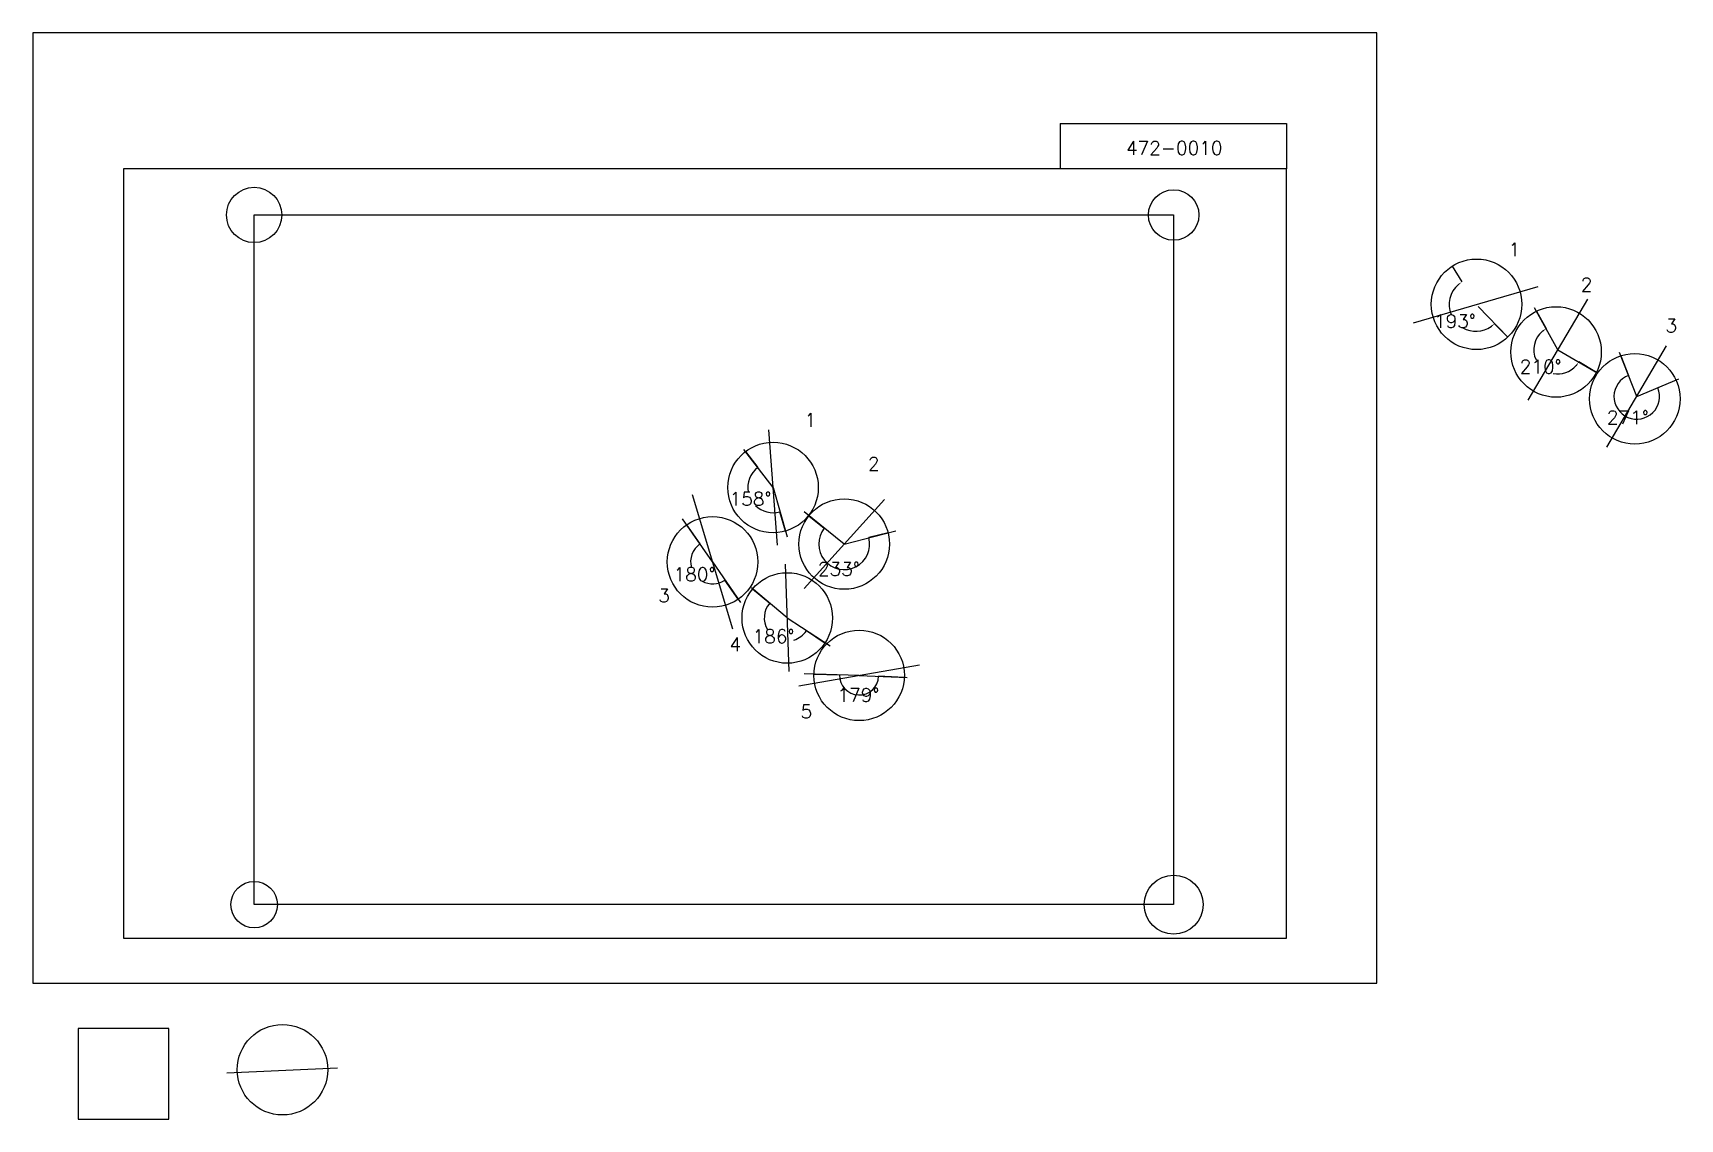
# Model space of a CAD drawing. Extents: x 0 to 1819984, y -150000 to 1050000.
import ezdxf

# ---------------------------------------------------------------- set-up
doc = ezdxf.new("R2010")
doc.units = 0
doc.header["$MEASUREMENT"] = 0
doc.layers.get('0').update_dxf_attribs({"linetype": 'CONTINUOUS'})
doc.layers.get('Defpoints').update_dxf_attribs({"linetype": 'CONTINUOUS'})
for name, color, linetype in [('_0-0_', 7, 'CONTINUOUS'), ('_0-1_V-nasSTD', 7, 'CONTINUOUS'), ('_0-2_番号', 7, 'CONTINUOUS'), ('ADD_LINE', 7, 'CONTINUOUS'), ('文字', 7, 'CONTINUOUS')]:
    doc.layers.add(name, color=color, linetype=linetype)
doc.layers.add('位置合わせ用', color=7, linetype='CONTINUOUS', plot=False)
doc.styles.get("Standard").update_dxf_attribs({"font": 'txt', "height": 15000, "bigfont": 'bigfont.shx'})
doc.dimstyles.get("Standard").update_dxf_attribs({"dimtxt": 0.18, "dimasz": 0.18, "dimexe": 0.18, "dimexo": 0.0625, "dimgap": 0.09, "dimtad": 0, "dimtih": 1, "dimtoh": 1, "dimdec": 4, "dimzin": 0, "dimdsep": 46, "dimtxsty": 'Standard', "dimcen": 0.09, "dimadec": 0, "dimazin": 0, "dimtfac": 1, "dimtdec": 4, "dimtofl": 0, "dimtmove": 0, "dimatfit": 3, "dimfxl": 1, "dimtolj": 1, "dimtzin": 0, "dimarcsym": 0})
picture_1 = doc.add_image_def('image1.jpg', size_in_pixel=(800, 600))

# ---------------------------------------------------------------- blocks, each defined once
blk = doc.blocks.new('-000-CCURVE_ORG002')
at = {"layer": '_0-0_', "color": 5, "linetype": 'Continuous'}
for p, q in [((30, -10), (10, -10)), ((10, -10), (10, -30)), ((30, -30), (30, -10)), ((10, -30), (30, -30))]:
    blk.add_line(p, q, dxfattribs=at)
blk = doc.blocks.new('-008-$$ATRU$$11$$背景色$$色$$0_0_0')
at = {"layer": '_0-2_番号'}
blk.add_blockref('-000-CCURVE_ORG002', (0, 0), dxfattribs=at)
blk = doc.blocks.new('*D27')
at = {"color": 0, "linetype": 'Continuous', "lineweight": -2}
for p, q in [((1568104, 792245), (1578880, 774840)), ((1629640, 714000), (1615070, 728792))]:
    blk.add_line(p, q, dxfattribs=at)
for start, end in [(131.496881, 201.309321), (240.743794, 304.832348)]:
    blk.add_arc((1594392, 749786), 29468, start, end, dxfattribs=at)
at = {"color": 0}
for points in [[(1575365, 771189), (1574370, 772526), (1578880, 774841)], [(1611756, 724957), (1610691, 726240), (1615070, 728792)]]:
    blk.add_solid(points, dxfattribs=at)
at = {"layer": 'Defpoints', "color": 0}
for p in [(1568104, 792245), (1565088, 746690), (1594392, 749786), (1629640, 714000)]:
    blk.add_point(p, dxfattribs=at)
at = {"color": 0, "linetype": 'Continuous', "insert": (1571223, 731578), "char_height": 15000, "attachment_point": 5}
blk.add_mtext('\\A1;193%%d', dxfattribs=at)
blk = doc.blocks.new('*D28')
at = {"color": 0, "linetype": 'Continuous', "lineweight": -2}
for p, q in [((1661270, 742552), (1672046, 723311)), ((1727583, 674939), (1708054, 686470))]:
    blk.add_line(p, q, dxfattribs=at)
for start, end in [(130.005432, 204.698825), (258.553097, 318.68482)]:
    blk.add_arc((1685082, 700035), 26678, start, end, dxfattribs=at)
at = {"color": 0}
for points in [[(1668405, 719784), (1667458, 721156), (1672046, 723311)], [(1705795, 681933), (1704445, 682911), (1708054, 686470)]]:
    blk.add_solid(points, dxfattribs=at)
at = {"layer": 'Defpoints', "color": 0}
for p in [(1661270, 742552), (1658755, 695717), (1685082, 700035), (1727583, 674939)]:
    blk.add_point(p, dxfattribs=at)
at = {"color": 0, "linetype": 'Continuous', "insert": (1666003, 681387), "char_height": 15000, "attachment_point": 5}
blk.add_mtext('\\A1;210%%d', dxfattribs=at)
blk = doc.blocks.new('*D31')
at = {"layer": 'ADD_LINE', "color": 0, "linetype": 'Continuous', "lineweight": -2}
for p, q in [((1754468, 693292), (1762933, 671691)), ((1815520, 666412), (1795295, 657972))]:
    blk.add_line(p, q, dxfattribs=at)
blk.add_arc((1772102, 648293), 25131, 111.399612, 22.651687, dxfattribs=at)
at = {"layer": 'ADD_LINE', "color": 0}
for points in [[(1762933, 671691), (1762933, 671692), (1762933, 671692)], [(1795295, 657972), (1795295, 657972), (1795295, 657972)]]:
    blk.add_solid(points, dxfattribs=at)
at = {"layer": 'Defpoints', "color": 0}
for p in [(1754468, 693293), (1815520, 666412), (1772102, 648293), (1781612, 625030)]:
    blk.add_point(p, dxfattribs=at)
at = {"layer": 'ADD_LINE', "color": 0, "linetype": 'Continuous', "insert": (1762293, 625154), "char_height": 15000, "attachment_point": 5}
blk.add_mtext('\\A1;271%%d', dxfattribs=at)
blk = doc.blocks.new('*D93')
at = {"layer": 'ADD_LINE', "color": 0, "linetype": 'Continuous', "lineweight": -2}
for p, q in [((787339, 587419), (800835, 569834)), ((831397, 499644), (825361, 520973))]:
    blk.add_line(p, q, dxfattribs=at)
for start, end in [(127.506367, 190.319492), (225.895114, 285.801675)]:
    blk.add_arc((817782, 547754), 27833, start, end, dxfattribs=at)
at = {"layer": 'ADD_LINE', "color": 0}
for points in [[(800835, 569834), (800835, 569834), (800835, 569834)], [(825361, 520973), (825361, 520973), (825361, 520973)]]:
    blk.add_solid(points, dxfattribs=at)
at = {"layer": 'Defpoints', "color": 0}
for p in [(787339, 587419), (817782, 547754), (801045, 525515), (831397, 499644)]:
    blk.add_point(p, dxfattribs=at)
at = {"layer": 'ADD_LINE', "color": 0, "linetype": 'Continuous', "insert": (792906, 535268), "char_height": 15000, "attachment_point": 5}
blk.add_mtext('\\A1;158%%d', dxfattribs=at)
blk = doc.blocks.new('*D94')
at = {"layer": 'ADD_LINE', "color": 0, "linetype": 'Continuous', "lineweight": -2}
for p, q in [((857432, 516580), (874445, 502919)), ((944805, 497875), (923691, 492377))]:
    blk.add_line(p, q, dxfattribs=at)
blk.add_arc((896419, 485275), 28182, 141.237465, 14.595163, dxfattribs=at)
at = {"layer": 'ADD_LINE', "color": 0}
for points in [[(874444, 502919), (874444, 502919), (874444, 502920)], [(923691, 492376), (923691, 492376), (923691, 492377)]]:
    blk.add_solid(points, dxfattribs=at)
at = {"layer": 'Defpoints', "color": 0}
for p in [(857432, 516580), (944805, 497875), (896419, 485275), (909130, 460122)]:
    blk.add_point(p, dxfattribs=at)
at = {"layer": 'ADD_LINE', "color": 0, "linetype": 'Continuous', "insert": (890519, 457717), "char_height": 15000, "attachment_point": 5}
blk.add_mtext('\\A1;233%%d', dxfattribs=at)
blk = doc.blocks.new('*D95')
at = {"layer": 'ADD_LINE', "color": 0, "linetype": 'Continuous', "lineweight": -2}
for p, q in [((722307, 506555), (737058, 485440)), ((779238, 424344), (764661, 445580))]:
    blk.add_line(p, q, dxfattribs=at)
for start, end in [(124.939603, 195.06601), (241.485581, 304.465253)]:
    blk.add_arc((750942, 465567), 24242, start, end, dxfattribs=at)
at = {"layer": 'ADD_LINE', "color": 0}
for points in [[(737058, 485440), (737058, 485440), (737058, 485440)], [(764661, 445580), (764661, 445580), (764661, 445580)]]:
    blk.add_solid(points, dxfattribs=at)
at = {"layer": 'Defpoints', "color": 0}
for p in [(722307, 506555), (726784, 463546), (750942, 465567), (779238, 424344)]:
    blk.add_point(p, dxfattribs=at)
at = {"layer": 'ADD_LINE', "color": 0, "linetype": 'Continuous', "insert": (731012, 451766), "char_height": 15000, "attachment_point": 5}
blk.add_mtext('\\A1;180%%d', dxfattribs=at)
blk = doc.blocks.new('*D96')
at = {"layer": 'ADD_LINE', "color": 0, "linetype": 'Continuous', "lineweight": -2}
for p, q in [((795261, 435839), (814063, 419982)), ((874448, 376337), (854631, 389527))]:
    blk.add_line(p, q, dxfattribs=at)
for start, end in [(139.857153, 210.298274), (286.577079, 326.350917)]:
    blk.add_arc((833483, 403604), 25405, start, end, dxfattribs=at)
at = {"layer": 'ADD_LINE', "color": 0}
for points in [[(814063, 419982), (814063, 419982), (814063, 419982)], [(854631, 389527), (854631, 389527), (854631, 389527)]]:
    blk.add_solid(points, dxfattribs=at)
at = {"layer": 'Defpoints', "color": 0}
for p in [(795261, 435839), (833483, 403604), (809932, 394078), (874448, 376337)]:
    blk.add_point(p, dxfattribs=at)
at = {"layer": 'ADD_LINE', "color": 0, "linetype": 'Continuous', "insert": (818231, 383287), "char_height": 15000, "attachment_point": 5}
blk.add_mtext('\\A1;186%%d', dxfattribs=at)
blk = doc.blocks.new('*D97')
at = {"layer": 'ADD_LINE', "color": 0, "linetype": 'Continuous', "lineweight": -2}
for p, q in [((862925, 341593), (891319, 340788)), ((962853, 337893), (934477, 339191))]:
    blk.add_line(p, q, dxfattribs=at)
blk.add_arc((912905, 340177), 21595, 178.378066, 357.38156, dxfattribs=at)
at = {"layer": 'ADD_LINE', "color": 0}
for points in [[(891319, 340788), (891319, 340788), (891319, 340788)], [(934477, 339190), (934477, 339190), (934477, 339191)]]:
    blk.add_solid(points, dxfattribs=at)
at = {"layer": 'Defpoints', "color": 0}
for p in [(862925, 341593), (912905, 340177), (962853, 337893), (922948, 321060)]:
    blk.add_point(p, dxfattribs=at)
at = {"layer": 'ADD_LINE', "color": 0, "linetype": 'Continuous', "insert": (912106, 318597), "char_height": 15000, "attachment_point": 5}
blk.add_mtext('\\A1;179%%d', dxfattribs=at)

msp = doc.modelspace()

# ---------------------------------------------------------------- linework, layer by layer
at = {"layer": '_0-1_V-nasSTD', "color": 7, "linetype": 'Continuous'}
for p, q in [((1485000, 1050000), (0, 1050000)), ((0, 1050000), (0, 0)), ((1485000, 1050000), (0, 1050000)), ((0, 1050000), (0, 0)), ((1485000, 0), (1485000, 1050000)), ((1485000, 0), (1485000, 1050000)), ((1135000, 950000), (1135000, 900000)), ((1135000, 950000), (1385000, 950000)), ((1385000, 950000), (1385000, 900000)), ((1385000, 900000), (100000, 900000)), ((100000, 900000), (100000, 50000)), ((1385000, 50000), (1385000, 900000)), ((100000, 50000), (1385000, 50000)), ((0, 0), (1485000, 0)), ((0, 0), (1485000, 0))]:
    msp.add_line(p, q, dxfattribs=at)
at = {"layer": 'ADD_LINE', "color": 1, "linetype": 'Continuous'}
for p, q in [((1525489.26411, 729736.80972), (1663294.76411, 769835.80972)), ((1652183.75, 644122.25), (1717980.25, 755947.75)), ((1739204, 592380), (1805000.5, 704205.5)), ((822524.75, 483886), (813038.25, 611623)), ((773279.5, 391384.75), (728604.5, 539749.25)), ((852075, 436077.5), (940763, 534472.5)), ((835601, 344302.25), (831365, 462905.75)), ((846329, 328565.375), (979481, 351788.625)), ((214262.32302, -98799.56876), (336470.78129, -93322.43898))]:
    msp.add_line(p, q, dxfattribs=at)
at = {"layer": 'ADD_LINE', "color": 5, "linetype": 'Continuous'}
for p, q in [((1596753.25, 747633.75), (1629814.8632, 713821.27417)), ((1685082, 700035), (1659184.32722, 746275.9796)), ((1685082, 700035), (1729204.75, 673981.25)), ((1772102.25, 648292.75), (1753088.25, 696812.75)), ((1772102.25, 648292.75), (1818728.75, 667751.25)), ((817781.5, 547754.5), (785671.5, 589592)), ((817781.5, 547754.5), (833203, 493263.5)), ((750942, 465567), (717672, 513189)), ((896419, 485275), (852089, 520870)), ((896419, 485275), (953297.5, 500086)), ((750942, 465567), (781831, 420565.5)), ((833483, 403604), (794049.5, 436861)), ((833483, 403604), (880980, 372702)), ((912905, 340177), (852108.5, 341899)), ((912905, 340177), (966148.5, 337742.5))]:
    msp.add_line(p, q, dxfattribs=at)
at = {"layer": 'ADD_LINE', "color": 5, "linetype": 'ByBlock'}
for centre in [(1595122.531, 750173.16957), (1682964.15392, 697503.40947), (1769984.40392, 645761.15947), (817781.5, 547754.5), (896419, 485275), (750942, 465567), (833483, 403604), (912905, 340177), (275704.61091, -95468.83904)]:
    msp.add_circle(centre, 50000, dxfattribs=at)
at = {"layer": '位置合わせ用', "color": 5, "linetype": 'Continuous'}
for centre, radius in [((244424.4, 848880.595), 30579.2687), ((1260424.4, 848880.595), 27848.33235), ((244424.4, 86880.595), 25672.78835), ((1260424.4, 86880.595), 32483.49996)]:
    msp.add_circle(centre, radius, dxfattribs=at)

# ---------------------------------------------------------------- block references
at = {"layer": '_0-0_', "xscale": 5000, "yscale": 5000, "zscale": 5000}
msp.add_blockref('-008-$$ATRU$$11$$背景色$$色$$0_0_0', (0, 0), dxfattribs=at)

# ---------------------------------------------------------------- texts
at = {"layer": '文字', "linetype": 'Continuous'}
msp.add_text('472-0010', height=15000, dxfattribs=at).set_placement((1207698.06436, 915464.91089))
at = {"layer": '文字', "color": 5, "linetype": 'Continuous'}
for s, p in [('1', (1630487.25, 803200.25)), ('2', (1710202.25, 764419.75)), ('3', (1803921.25, 719176.25)), ('1', (852604, 614855)), ('2', (922623.5, 566379.5)), ('3', (691019.5, 420954)), ('4', (769657.5, 367092.5)), ('5', (848295, 292764))]:
    msp.add_text(s, height=15000, dxfattribs=at).set_placement(p)

# ---------------------------------------------------------------- dimensions: what is measured, and where the dimension line sits
at = {"color": 5, "linetype": 'Continuous'}
for base, center, p1, p2, picture, middle in [((1565087.53393, 746690.32692), (1594392.01411, 749786.30972), (1568104.28301, 792244.70716), (1629640.37756, 713999.72255), '*D27', (1571223.47133, 731577.62241)), ((1658755.37189, 695717.29916), (1685082, 700035), (1661270.03834, 742551.88724), (1727582.99975, 674938.86655), '*D28', (1666003.1859, 681387.40657))]:
    dim = msp.add_angular_dim_3p(base=base, center=center, p1=p1, p2=p2, dimstyle='Standard', override={"dimasz": 5000, "dimtmove": 2}, dxfattribs=at)
    dim.commit()
    dim.dimension.update_dxf_attribs({"geometry": picture, "text_midpoint": middle})
at = {"layer": 'ADD_LINE', "color": 5, "linetype": 'Continuous'}
for base, center, p1, p2, picture, middle in [((1781611.89489, 625030.08669), (1772102.25, 648292.75), (1754467.74397, 693292.55187), (1815520.42476, 666412.32907), '*D31', (1762292.86514, 625154.49351)), ((801045.26583, 525515.14643), (817781.5, 547754.5), (787339.27726, 587418.98128), (831397.23, 499644.0864), '*D93', (792906.03368, 535268.44552)), ((909129.67483, 460122.37979), (896419, 485275), (857431.8234, 516579.95265), (944805.44188, 497874.69216), '*D94', (890519.33624, 457717.2458)), ((726784.24515, 463546.33774), (750942, 465567), (722306.67314, 506555.02332), (779237.62311, 424343.73336), '*D95', (731012.07346, 451765.61516)), ((809931.82796, 394078.37667), (833483, 403604), (795261.25345, 435839.04445), (874448.14661, 376336.62718), '*D96', (818230.9773, 383287.23333)), ((922947.71249, 321059.7117), (912905, 340177), (862925.04416, 341592.63221), (962852.81496, 337893.19154), '*D97', (912106.07708, 318596.8226))]:
    dim = msp.add_angular_dim_3p(base=base, center=center, p1=p1, p2=p2, dimstyle='Standard', override={"dimtmove": 2}, dxfattribs=at)
    dim.commit()
    dim.dimension.update_dxf_attribs({"geometry": picture, "text_midpoint": middle})

# ---------------------------------------------------------------- pictures from other files: only their frames are drawn
at = {"color": 5, "linetype": 'Continuous'}
image = msp.add_image(picture_1, insert=(244424.4, 86880.595), size_in_units=(1016000, 762000), dxfattribs=at)
image.dxf.flags = 7

doc.saveas('drawing.dxf')
